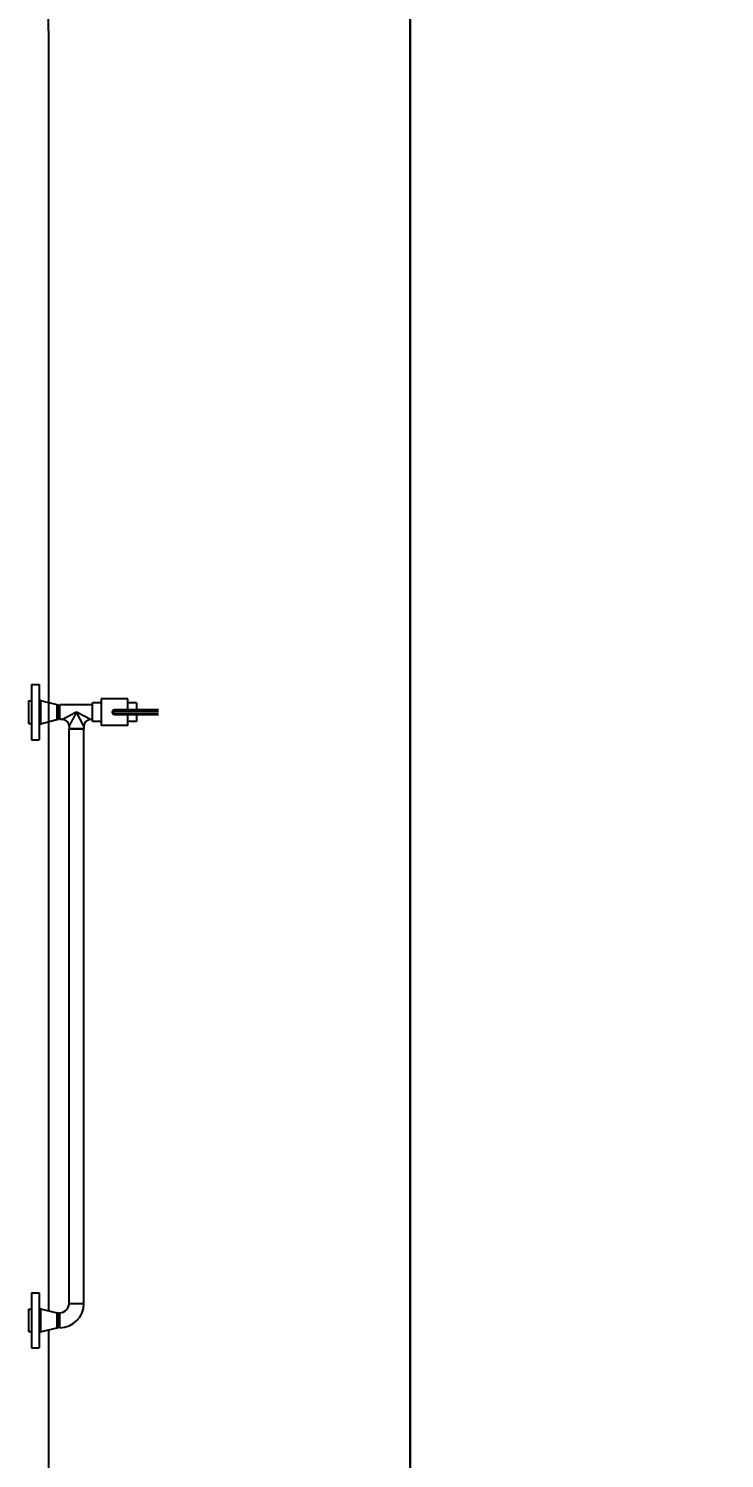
# Model space of a CAD drawing. Header units: millimetres. Extents: x 18255 to 228708, y -2217 to 146640.
# Drawn here: x 97662 to 99237, y 86925 to 90165 of the extents above; entities that cross this region are included whole.
import ezdxf

# ---------------------------------------------------------------- set-up
doc = ezdxf.new("R2010")
doc.units = ezdxf.units.MM
doc.layers.get('0').update_dxf_attribs({"color": 8})
doc.layers.get('Defpoints').update_dxf_attribs({"color": 8})
doc.layers.add('基础', color=8, linetype='Continuous', lineweight=30)
doc.layers.add('设备', color=8, linetype='Continuous')
doc.styles.add('hztxt', font='', dxfattribs={"width": 0.67})
doc.styles.get('hztxt').set_extended_font_data('FangSong_GB2312')
doc.dimstyles.new('GEN-ANSI', dxfattribs={"dimscale": 80, "dimtxt": 10, "dimasz": 10, "dimexe": 5, "dimexo": 5, "dimgap": 5, "dimtad": 1, "dimdec": 0, "dimdsep": 46, "dimtxsty": 'hztxt', "dimcen": 0, "dimclrd": 3, "dimclre": 3, "dimclrt": 2, "dimadec": 0, "dimazin": 0, "dimtp": 0.1, "dimtm": 0.1, "dimtfac": 0.71, "dimtdec": 0, "dimtmove": 0, "dimatfit": 3, "dimfxl": 0, "dimtolj": 1, "dimtzin": 0, "dimarcsym": 0})

# ---------------------------------------------------------------- blocks, each defined once
blk = doc.blocks.new('*D56')
at = {"color": 3, "lineweight": -2, "transparency": 16777216}
for p, q in [((98925.8, 94841.3), (102770.8, 94841.3)), ((102370.8, 94041.3), (102370.8, 84641.3)), ((98925.8, 83841.3), (102770.8, 83841.3))]:
    blk.add_line(p, q, dxfattribs=at)
at = {"color": 3, "transparency": 16777216}
for points in [[(102237.5, 94041.3), (102504.2, 94041.3), (102370.8, 94841.3)], [(102237.5, 84641.3), (102504.2, 84641.3), (102370.8, 83841.3)]]:
    blk.add_solid(points, dxfattribs=at)
at = {"layer": 'Defpoints', "color": 0, "transparency": 16777216}
for p in [(98525.8, 94841.3), (98525.8, 83841.3), (102370.8, 83841.3)]:
    blk.add_point(p, dxfattribs=at)
at = {"color": 2, "transparency": 16777216, "insert": (101570.8, 89341.3), "char_height": 800, "attachment_point": 5, "rotation": 90, "style": 'hztxt'}
blk.add_mtext('\\A1;11000', dxfattribs=at)

msp = doc.modelspace()

# ---------------------------------------------------------------- linework, layer by layer
at = {"layer": '基础'}
msp.add_line((98525.8, 94841.3), (98525.8, 83841.3), dxfattribs=at)
at = {"layer": '基础', "ltscale": 20}
msp.add_line((98525.8, 94841.3), (98525.8, 83841.3), dxfattribs=at)
at = {"layer": '设备'}
for p, q in [((97706.6, 90161.2), (97706.6, 93208.3)), ((97706.6, 90161.2), (97706.6, 88486)), ((97706.6, 90161.2), (97706.6, 88638.1)), ((97667.9, 88678.9), (97685.4, 88678.9)), ((97667.9, 88678.9), (97667.9, 88553.9)), ((97685.4, 88678.9), (97685.4, 88553.9)), ((97661.5, 88641.9), (97667.9, 88641.9)), ((97661.5, 88641.9), (97661.5, 88590.9)), ((97688.4, 88642.7), (97725.2, 88633.4)), ((97688.4, 88642.7), (97688.4, 88590.2)), ((97885.9, 88646.4), (97825.9, 88646.4)), ((97825.9, 88646.4), (97825.9, 88586.4)), ((97885.9, 88621.4), (97885.9, 88646.4)), ((97726.2, 88633.3), (97725.2, 88633.4)), ((97725.2, 88633.4), (97725.2, 88599.5)), ((97726.2, 88633.3), (97728.4, 88633.3)), ((97726.2, 88633.3), (97726.2, 88599.6)), ((97729.9, 88631.3), (97728.4, 88633.3)), ((97728.4, 88633.3), (97728.4, 88599.6)), ((97729.9, 88601.6), (97729.9, 88631.3)), ((97805.9, 88633.3), (97731.9, 88633.3)), ((97731.9, 88599.6), (97731.9, 88633.3)), ((97786.8, 88584.6), (97769.9, 88616.4)), ((97801.8, 88599.6), (97769.9, 88616.4)), ((97825.9, 88637.4), (97805.9, 88637.4)), ((97805.9, 88595.4), (97805.9, 88637.4)), ((97955.9, 88621.4), (97855.9, 88621.4)), ((97855.9, 88618.4), (97855.9, 88621.4)), ((97955.9, 88618.4), (97855.9, 88618.4)), ((97855.9, 88614.4), (97955.9, 88614.4)), ((97855.9, 88611.4), (97855.9, 88614.4)), ((97855.9, 88611.4), (97955.9, 88611.4)), ((97905.9, 88637.4), (97885.9, 88637.4)), ((97885.9, 88586.4), (97885.9, 88611.4)), ((97905.9, 88637.4), (97905.9, 88621.4)), ((97905.9, 88611.4), (97905.9, 88595.4)), ((97661.5, 88590.9), (97667.9, 88590.9)), ((97688.4, 88590.2), (97725.2, 88599.5)), ((97706.6, 88594.8), (97706.6, 87260.1)), ((97726.2, 88599.6), (97725.2, 88599.5)), ((97726.2, 88599.6), (97728.4, 88599.6)), ((97729.9, 88601.6), (97728.4, 88599.6)), ((97738.1, 88599.6), (97731.9, 88599.6)), ((97753.1, 88584.6), (97753.1, 88578.4)), ((97753.1, 88578.4), (97786.8, 88578.4)), ((97786.8, 88578.4), (97753.1, 88578.4)), ((97753.1, 87276.4), (97753.1, 88578.4)), ((97786.8, 88584.6), (97786.8, 88578.4)), ((97786.8, 87276.4), (97786.8, 88578.4)), ((97805.9, 88599.6), (97801.8, 88599.6)), ((97825.9, 88595.4), (97805.9, 88595.4)), ((97885.9, 88586.4), (97825.9, 88586.4)), ((97905.9, 88595.4), (97885.9, 88595.4)), ((97667.9, 88553.9), (97685.4, 88553.9)), ((97667.9, 87300.9), (97685.4, 87300.9)), ((97667.9, 87300.9), (97667.9, 87175.9)), ((97685.4, 87300.9), (97685.4, 87175.9)), ((97661.5, 87263.9), (97667.9, 87263.9)), ((97661.5, 87263.9), (97661.5, 87212.9)), ((97688.4, 87264.7), (97725.2, 87255.4)), ((97688.4, 87264.7), (97688.4, 87212.2)), ((97726.2, 87255.3), (97725.2, 87255.4)), ((97725.2, 87255.4), (97725.2, 87221.5)), ((97726.2, 87255.3), (97728.4, 87255.3)), ((97726.2, 87255.3), (97726.2, 87221.6)), ((97729.9, 87253.3), (97728.4, 87255.3)), ((97728.4, 87255.3), (97728.4, 87221.6)), ((97729.9, 87223.6), (97729.9, 87253.3)), ((97731.9, 87221.6), (97731.9, 87255.3)), ((97753.1, 87276.4), (97786.8, 87276.4)), ((97688.4, 87212.2), (97725.2, 87221.5)), ((97706.6, 87216.8), (97706.6, 85463.9)), ((97726.2, 87221.6), (97725.2, 87221.5)), ((97726.2, 87221.6), (97728.4, 87221.6)), ((97729.9, 87223.6), (97728.4, 87221.6)), ((97661.5, 87212.9), (97667.9, 87212.9)), ((97667.9, 87175.9), (97685.4, 87175.9))]:
    msp.add_line(p, q, dxfattribs=at)
for centre, radius, start, end in [((97689.4, 88646.6), 4, 180, 255.8634), ((97855.9, 88616.4), 5, 90, 270), ((97855.9, 88616.4), 5.03, 162.8584, 167.1099), ((97855.9, 88616.4), 5, 147.0868, 154.2908), ((97855.9, 88616.4), 4.99, 141.4255, 147.0844), ((97855.9, 88616.4), 5.01, 133.9804, 141.4278), ((97855.9, 88616.5), 4.98, 128.5578, 133.9775), ((97855.9, 88616.4), 5.02, 120.2252, 128.5636), ((97855.9, 88616.5), 4.96, 115.6912, 120.2181), ((97855.9, 88616.4), 5.02, 104.4649, 115.699), ((97855.9, 88616.4), 2, 90, 270), ((97855.9, 88616.5), 4.94, 102.8358, 104.4386), ((97855.9, 88616.4), 5.02, 90.0316, 102.8286), ((97689.4, 88586.3), 4, 104.1366, 180), ((97738.1, 88584.6), 15, 360, 90), ((97801.8, 88584.6), 15, 90, 180), ((97689.4, 87268.6), 4, 180, 255.8634), ((97731.9, 87276.4), 54.9, 270, 0), ((97731.9, 87276.4), 21.1, 270, 0), ((97689.4, 87208.3), 4, 104.1366, 180)]:
    msp.add_arc(centre, radius, start, end, dxfattribs=at)
for points, start_tangent, end_tangent in [([(97769.9, 88616.4), (97766.7, 88614.7), (97764.1, 88613.4), (97762, 88612.2), (97759.9, 88611.1), (97757.7, 88610), (97755.5, 88608.8), (97753.3, 88607.7), (97751.4, 88606.7), (97749.7, 88605.7), (97747.9, 88604.8), (97746.3, 88603.9), (97744.8, 88603.2), (97743.5, 88602.5), (97742.3, 88601.8), (97741.1, 88601.2), (97740, 88600.6), (97739.2, 88600.2), (97738.6, 88599.9), (97738.2, 88599.7), (97738.1, 88599.6)], (-0.884002, -0.467483), (-0.88386, -0.467752)), ([(97769.9, 88616.4), (97768.2, 88613.2), (97766.8, 88610.7), (97765.7, 88608.5), (97764.6, 88606.4), (97763.5, 88604.2), (97762.3, 88602), (97761.1, 88599.9), (97760.1, 88598), (97759.2, 88596.2), (97758.3, 88594.4), (97757.4, 88592.8), (97756.6, 88591.3), (97756, 88590.1), (97755.3, 88588.8), (97754.6, 88587.6), (97754.1, 88586.6), (97753.7, 88585.8), (97753.3, 88585.1), (97753.1, 88584.7), (97753.1, 88584.6)], (-0.467483, -0.884002), (-0.467079, -0.884215)), ([(97851, 88617.5), (97851, 88617.1), (97850.9, 88616.4)], (-0.222872, -0.974848), (-0.006844, -0.999977))]:
    msp.add_spline(points, degree=3, dxfattribs=dict(at, start_tangent=start_tangent, end_tangent=end_tangent))

# ---------------------------------------------------------------- dimensions: what is measured, and where the dimension line sits
dim = msp.add_linear_dim(base=(102370.8, 83841.3), p1=(98525.8, 94841.3), p2=(98525.8, 83841.3), angle=90, dimstyle='GEN-ANSI', override={"dimpost": '<>'})
dim.commit()
dim.dimension.update_dxf_attribs({"geometry": '*D56', "text_midpoint": (101570.8, 89341.3)})

doc.saveas('drawing.dxf')
